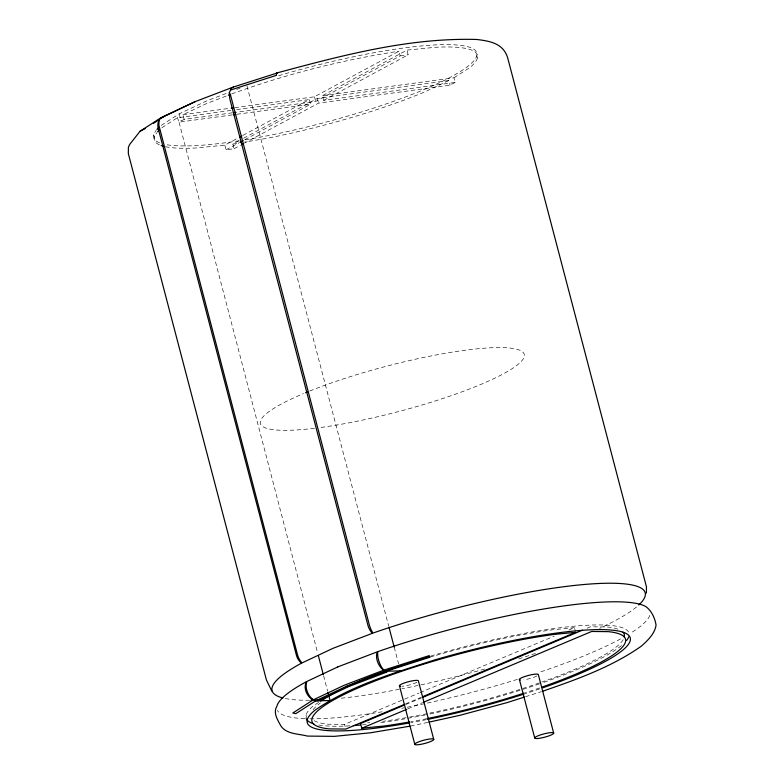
<?xml version="1.0" encoding="UTF-8"?>
<svg xmlns="http://www.w3.org/2000/svg" width="784" height="784" viewBox="0 0 784 784"><rect width="100%" height="100%" fill="white"/><g stroke="black" fill="none" stroke-linecap="round" stroke-linejoin="round"><path stroke-width="0.59" stroke-dasharray="3.92 2.94" d="M161.249 125.391L179.232 113.817L206.486 100.989L227.732 92.875M161.867 127.733L177.213 117.855L231.75 110.299M232.427 112.808L184.171 119.384L179.026 122.157L317.716 653.239M453.956 77.773L469.9 67.512A166.992 28.714 -14.7 0 0 435.502 47.285L406.935 50.107L322.449 95.687L323.674 100.372L455.181 82.447L453.956 77.773L322.449 95.687M455.181 82.447L450.045 85.221L318.539 103.145L244.755 142.953M318.608 702.405L313.492 705.698A166.992 28.714 -14.7 0 0 305.878 717.458M165.463 146.716A166.992 28.714 -14.7 0 0 196.255 147.96L224.822 145.138L237.66 138.209M243.011 135.328L309.308 99.558L310.533 104.233L244.236 140.003M234.818 107.633L314.453 96.785L398.929 51.205L400.163 55.88L315.678 101.459L237.258 112.151M224.822 145.138L226.057 149.813L234.053 148.725L232.828 144.05L239.247 140.581M243.52 138.278L317.314 98.461L448.82 80.546L450.045 85.221M226.057 149.813L238.885 142.894M234.053 148.725L240.472 145.265M323.674 100.372L408.16 54.792L406.935 50.107M184.171 119.384L182.946 114.699L207.103 103.321L227.233 95.648M448.82 80.546L424.663 91.924A166.992 28.714 -14.7 0 1 266.678 138.366L244.5 142.09M314.168 720.672A162.072 27.861 -14.7 0 0 328.035 724.22L344.568 724.387L418.94 693.085M420.067 692.605L554.17 636.177M568.821 630.003L574.456 627.631L575.378 631.149M405.514 703.924L421.292 697.29M405.632 704.571L421.41 697.936M587.069 628.219L590.45 626.798L606.983 626.965A162.072 27.861 -14.7 0 1 618.341 629.327M407.994 708.775L422.645 702.611M236.68 89.464L240.031 88.19M231.701 93.943C285.827 74.196 341.991 59.976 398.929 51.205M278.614 75.774L280.868 75.048A166.992 28.714 -14.7 0 1 475.77 58.085A166.992 28.714 -14.7 0 1 243.981 140.013M430.847 656.081L433.111 655.355A166.992 28.714 -14.7 0 1 628.856 632.678M525.505 696.721L541.499 691.606M427.76 722.417L411.041 725.984M400.163 55.88L408.16 54.792M232.828 144.05L238.659 143.07M236.592 109.623L309.308 99.558M182.946 114.699L229.996 108.29M232.113 114.925L179.026 122.157L176.596 115.513M236.944 114.268L310.533 104.233M574.456 627.631L552.328 629.826A162.072 27.861 -14.7 0 0 430.622 656.992M367.549 722.848L369.872 722.623M476.77 55.654L477.387 57.996M317.314 98.461L318.539 103.145M314.453 96.785L315.678 101.459M246.97 85.897L388.639 625.936M394.234 647.261L398.586 663.842M344.568 724.387L345.176 726.719M179.232 113.817L181.075 120.844M323.586 675.71L327.604 691.086M153.762 134.907L154.379 137.249M306.005 715.214L306.613 717.556M309.739 391.02A136.387 23.451 -14.7 0 1 485.864 348.086A136.387 23.451 -14.7 0 1 495.067 378.055A136.387 23.451 -14.7 0 1 320.93 427.456M314.482 428.289A136.387 23.451 -14.7 0 1 303.457 393.607M623.202 639.646A162.072 27.861 -14.7 0 1 541.842 682.051M539.441 682.893A162.072 27.861 -14.7 0 1 407.347 717.458M406.112 717.674A162.072 27.861 -14.7 0 1 382.69 721.358M313.061 709.726A162.072 27.861 -14.7 0 1 320.372 702.964M621.526 645.487A166.992 28.714 -14.7 0 1 541.617 683.109M539.48 683.854A166.992 28.714 -14.7 0 1 426.388 714.714M425.222 714.949A166.992 28.714 -14.7 0 1 380.113 722.74M366.148 724.445A166.992 28.714 -14.7 0 1 362.502 724.818M349.997 725.817A166.992 28.714 -14.7 0 1 318.324 724.926M239.247 140.767A166.992 28.714 -14.7 0 1 166.081 144.619M159.632 142.864A166.992 28.714 -14.7 0 1 156.143 130.448M159.397 144.844A166.992 28.714 -14.7 0 1 156.761 132.79M649.789 615.332A192.864 33.153 -14.7 0 1 629.856 633.58M620.605 638.891A192.864 33.153 -14.7 0 1 539.225 672.358M517.371 679.395A192.864 33.153 -14.7 0 1 406.671 707.354M404.181 707.844A192.864 33.153 -14.7 0 1 401.692 708.315M382.131 711.794A192.864 33.153 -14.7 0 1 309.513 718.791M304.849 718.663A192.864 33.153 -14.7 0 1 277.409 710.431M636.51 606.973A192.864 33.153 -14.7 0 1 599.564 628.405M535.472 653.435A192.864 33.153 -14.7 0 1 516.009 659.756M484.659 669.046A192.864 33.153 -14.7 0 1 401.8 688.803M399.311 689.283A192.864 33.153 -14.7 0 1 339.884 698.348M309.641 700.239A192.864 33.153 -14.7 0 1 284.131 698.27M539.608 687.94A162.072 27.861 -14.7 0 1 525.26 692.752M426.721 718.673A162.072 27.861 -14.7 0 1 411.032 721.692M539.637 688.901A166.992 28.714 -14.7 0 1 525.172 693.713M426.447 719.634A166.992 28.714 -14.7 0 1 410.836 722.662M536.864 675.975A9.82 1.686 -14.7 0 1 523.722 679.836M416.921 682.247A9.82 1.686 -14.7 0 1 401.888 686.304"/><path stroke-width="1.18" d="M229.291 92.757L229.751 98.666L367.872 625.152A12.279 7.722 67.2 0 0 372.39 633.305L332.994 648.329L302.026 662.911A12.279 7.722 67.2 0 1 297.508 654.767L158.868 125.234L159.054 120.119L160.642 117.972L195.285 101.567L233.524 86.985L277.33 72.971A12.279 2.038 73.6 0 0 276.438 75.342L230.565 90.023L229.291 92.757L230.535 95.119L369.264 624.623A12.279 5.057 70.8 0 0 373.027 633.06A192.864 33.153 -14.7 0 1 576.083 585.276A192.864 33.153 -14.7 0 1 638.803 604.964M646.408 593.086L646.457 586.853L508.336 60.358C504.749 43.953 491.529 41.199 476.594 39.465C408.601 37.554 341.922 55.507 276.781 72.981M230.565 90.023L231.094 88.318L233.524 86.985M145.393 128.488L140.14 131.163L129.634 144.481L128.39 147.363L128.331 153.605L266.452 680.091L271.783 691.027M140.14 131.163L160.642 117.972L195.285 101.567M153.478 123.294L158.525 120.04M160.544 118.747L164.581 116.14M328.839 695.82L330.064 700.504L315.727 700.847L295.823 713.656L292.785 713.019L313.286 699.828A12.279 9.869 61.7 0 1 306.387 681.708A192.864 33.153 -14.7 0 0 276.968 706.061C272.724 712.823 277.781 720.192 280.995 726.121C286.719 734.402 298.645 733.677 307.406 736.088L334.415 736.352L370.577 732.775L409.856 726.19M320.656 701.092C353.907 679.767 392.441 668.556 429.72 656.443M239.796 137.063L241.933 135.906M239.953 142.316L243.167 140.581M241.541 144.687L243.677 143.531M404.387 704.404L345.793 729.061L329.26 728.895A162.072 27.861 -14.7 0 1 363.149 685.804A162.072 27.861 -14.7 0 1 553.553 634.501L575.681 632.316L422.419 696.809M404.515 705.051L360.562 723.544L361.787 728.228L383.915 726.033A162.072 27.861 -14.7 0 0 409.797 721.917M422.537 697.456L582.561 630.12M361.787 728.228L406.867 709.255M423.772 702.141L591.675 631.473L608.208 631.639A162.072 27.861 -14.7 0 1 541.871 687.147M228.35 95.217L230.584 94.364M384.16 670.369L386.091 671.231L430.034 657.168L429.122 655.64L383.856 670.124A12.279 5.057 70.8 0 1 377.898 651.612A192.864 33.153 -14.7 0 1 645.957 606.649C651.641 610.873 654.963 618.213 656.061 625.073C654.885 633.678 647.623 640.538 641.43 646.094C611.618 667.086 576.848 679.414 542.646 691.233M524.359 697.084L507.219 702.572L460.032 715.282L428.956 722.152M231.202 108.123L233.612 107.8M233.632 112.641L236.053 112.308M233.318 114.758L235.739 114.425M400.438 670.888L386.091 671.231M313.796 699.985L315.727 700.847M553.71 733.236A9.82 1.686 -14.7 0 0 539.853 735.127A9.82 1.686 -14.7 0 0 539.069 738.342A9.82 1.686 -14.7 0 0 553.71 733.236L538.363 674.74A9.82 1.686 -14.7 0 0 526.838 675.877A9.82 1.686 -14.7 0 0 520.409 680.012M519.361 679.395L534.708 737.901M433.768 739.508A9.82 1.686 -14.7 0 0 419.91 741.399A9.82 1.686 -14.7 0 0 419.126 744.614A9.82 1.686 -14.7 0 0 433.768 739.508L418.421 681.012A9.82 1.686 -14.7 0 0 406.896 682.149A9.82 1.686 -14.7 0 0 400.467 686.284M388.952 627.122L394.234 647.261M399.419 685.667L414.765 744.173M318.343 655.6L323.282 674.524M327.918 692.272L328.535 694.634M305.505 392.745A136.387 23.451 -14.7 0 1 307.602 391.892M524.124 693.125A162.072 27.861 -14.7 0 1 427.888 718.438M323.674 699.7A192.864 33.153 -14.7 0 1 310.944 700.22M282.906 697.976A192.864 33.153 -14.7 0 1 301.517 663.156A12.279 9.869 61.7 0 1 296.421 655.277L158.299 128.792A12.279 9.869 61.7 0 1 159.054 120.119M542.851 687.793A166.992 28.714 -14.7 0 0 620.879 631.581A166.992 28.714 -14.7 0 0 434.336 660.04C393.254 673.348 350.624 685.559 314.717 710.382A166.992 28.714 -14.7 0 0 409.601 722.887M524.026 694.085A166.992 28.714 -14.7 0 1 427.613 719.398M622.908 632.1A162.072 27.861 -14.7 0 1 624.26 637.127M628.758 636.794A166.992 28.714 -14.7 0 1 626.632 640.42M360.13 725.043A166.992 28.714 -14.7 0 1 353.261 725.602M313.767 723.838A166.992 28.714 -14.7 0 1 306.162 718.497M163.19 146.167A166.992 28.714 -14.7 0 1 161.161 145.54M157.564 131.82A166.992 28.714 -14.7 0 1 159.515 129.811M156.957 129.478A166.992 28.714 -14.7 0 1 158.897 127.469M337.865 666.88L306.887 681.463A12.279 7.722 67.2 0 0 313.375 699.789L344.343 685.196L383.739 670.173A12.279 7.722 67.2 0 1 377.251 651.857L337.865 666.88M346.577 686.265L316.001 700.671L318.696 700.71L348.753 686.559L386.992 671.976L385.473 671.427L346.577 686.265"/></g></svg>
